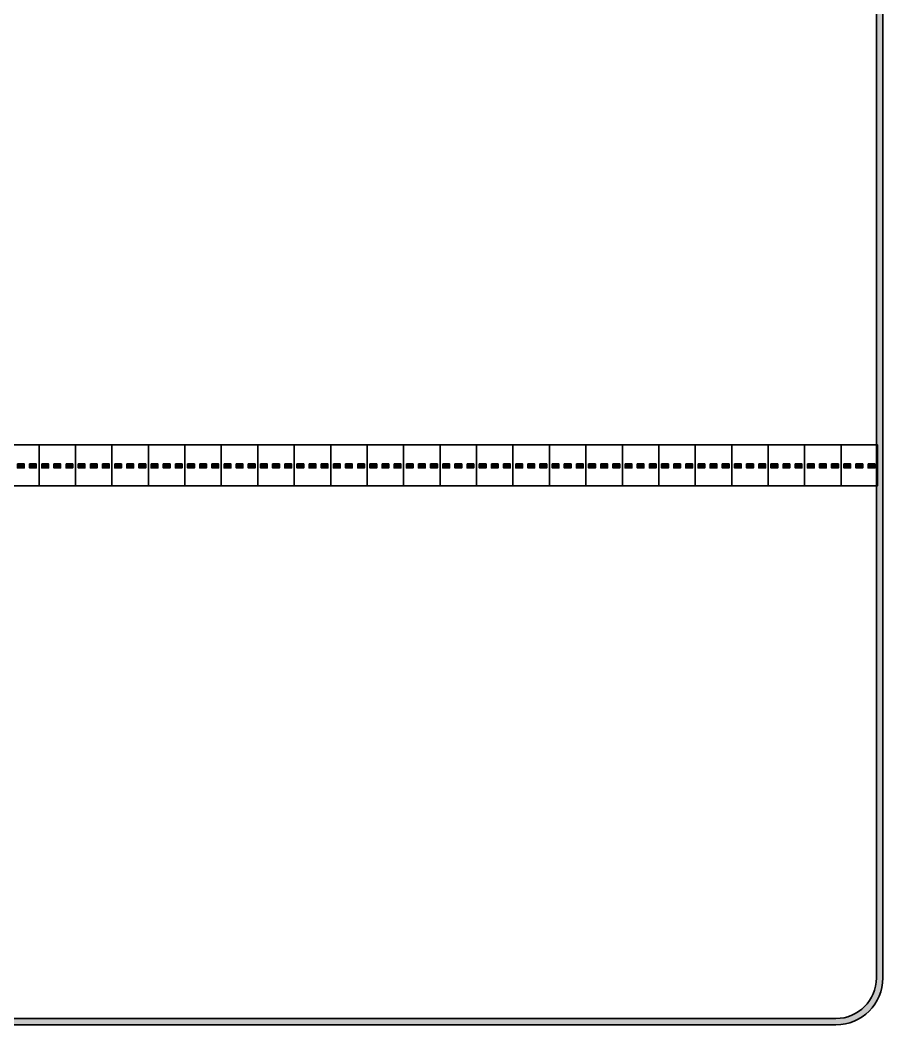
# Model space of a CAD drawing. Header units: millimetres. Extents: x 2 to 99, y 9 to 119.
# Drawn here: x 51.5 to 99, y 8.5 to 63.9 of the extents above; entities that cross this region are included whole.
import ezdxf

# ---------------------------------------------------------------- set-up
doc = ezdxf.new("R2010")
doc.units = ezdxf.units.MM
doc.header["$MEASUREMENT"] = 0
doc.layers.add('border outline stroke', color=7, linetype='Continuous', lineweight=0)

# ---------------------------------------------------------------- blocks, each defined once
blk = doc.blocks.new('Block_25')
at = {"layer": 'border outline stroke', "transparency": 33554687}
for points in [[(50.698, 39.413), (50.698, 39.301), (50.698, 39.188), (50.885, 39.188), (51.071, 39.188), (51.071, 39.301), (51.071, 39.413), (50.885, 39.413)], [(51.364, 39.413), (51.364, 39.301), (51.364, 39.188), (51.551, 39.188), (51.737, 39.188), (51.737, 39.301), (51.737, 39.413), (51.551, 39.413)], [(52.032, 39.413), (52.032, 39.301), (52.032, 39.188), (52.219, 39.188), (52.405, 39.188), (52.405, 39.301), (52.405, 39.413), (52.219, 39.413)]]:
    blk.add_hatch(color=7, dxfattribs=at).paths.add_polyline_path(points)
at = {"layer": 'border outline stroke', "color": 7, "lineweight": 35}
for points in [[(50.546, 38.209), (51.55, 38.209), (52.553, 38.209), (52.553, 39.333), (52.553, 40.458), (51.55, 40.458), (50.546, 40.458), (50.546, 39.333)], [(50.698, 39.413), (50.698, 39.301), (50.698, 39.188), (50.885, 39.188), (51.071, 39.188), (51.071, 39.301), (51.071, 39.413), (50.885, 39.413)], [(51.364, 39.413), (51.364, 39.301), (51.364, 39.188), (51.551, 39.188), (51.737, 39.188), (51.737, 39.301), (51.737, 39.413), (51.551, 39.413)], [(52.032, 39.413), (52.032, 39.301), (52.032, 39.188), (52.219, 39.188), (52.405, 39.188), (52.405, 39.301), (52.405, 39.413), (52.219, 39.413)]]:
    blk.add_lwpolyline(points, close=True, dxfattribs=at)
blk = doc.blocks.new('Block_26')
at = {"layer": 'border outline stroke', "transparency": 33554687}
for points in [[(52.705, 39.413), (52.705, 39.301), (52.705, 39.188), (52.891, 39.188), (53.078, 39.188), (53.078, 39.301), (53.078, 39.413), (52.891, 39.413)], [(53.371, 39.413), (53.371, 39.301), (53.371, 39.188), (53.557, 39.188), (53.743, 39.188), (53.743, 39.301), (53.743, 39.413), (53.557, 39.413)], [(54.039, 39.413), (54.039, 39.301), (54.039, 39.188), (54.225, 39.188), (54.411, 39.188), (54.411, 39.301), (54.411, 39.413), (54.225, 39.413)]]:
    blk.add_hatch(color=7, dxfattribs=at).paths.add_polyline_path(points)
at = {"layer": 'border outline stroke', "color": 7, "lineweight": 35}
for points in [[(52.553, 38.209), (53.556, 38.209), (54.56, 38.209), (54.56, 39.333), (54.56, 40.458), (53.556, 40.458), (52.553, 40.458), (52.553, 39.333)], [(52.705, 39.413), (52.705, 39.301), (52.705, 39.188), (52.891, 39.188), (53.078, 39.188), (53.078, 39.301), (53.078, 39.413), (52.891, 39.413)], [(53.371, 39.413), (53.371, 39.301), (53.371, 39.188), (53.557, 39.188), (53.743, 39.188), (53.743, 39.301), (53.743, 39.413), (53.557, 39.413)], [(54.039, 39.413), (54.039, 39.301), (54.039, 39.188), (54.225, 39.188), (54.411, 39.188), (54.411, 39.301), (54.411, 39.413), (54.225, 39.413)]]:
    blk.add_lwpolyline(points, close=True, dxfattribs=at)
blk = doc.blocks.new('Block_27')
at = {"layer": 'border outline stroke', "transparency": 33554687}
for points in [[(54.712, 39.413), (54.712, 39.301), (54.712, 39.188), (54.898, 39.188), (55.084, 39.188), (55.084, 39.301), (55.084, 39.413), (54.898, 39.413)], [(55.378, 39.413), (55.378, 39.301), (55.378, 39.188), (55.564, 39.188), (55.75, 39.188), (55.75, 39.301), (55.75, 39.413), (55.564, 39.413)], [(56.046, 39.413), (56.046, 39.301), (56.046, 39.188), (56.232, 39.188), (56.418, 39.188), (56.418, 39.301), (56.418, 39.413), (56.232, 39.413)]]:
    blk.add_hatch(color=7, dxfattribs=at).paths.add_polyline_path(points)
at = {"layer": 'border outline stroke', "color": 7, "lineweight": 35}
for points in [[(54.56, 38.209), (55.563, 38.209), (56.566, 38.209), (56.566, 39.333), (56.566, 40.458), (55.563, 40.458), (54.56, 40.458), (54.56, 39.333)], [(54.712, 39.413), (54.712, 39.301), (54.712, 39.188), (54.898, 39.188), (55.084, 39.188), (55.084, 39.301), (55.084, 39.413), (54.898, 39.413)], [(55.378, 39.413), (55.378, 39.301), (55.378, 39.188), (55.564, 39.188), (55.75, 39.188), (55.75, 39.301), (55.75, 39.413), (55.564, 39.413)], [(56.046, 39.413), (56.046, 39.301), (56.046, 39.188), (56.232, 39.188), (56.418, 39.188), (56.418, 39.301), (56.418, 39.413), (56.232, 39.413)]]:
    blk.add_lwpolyline(points, close=True, dxfattribs=at)
blk = doc.blocks.new('Block_28')
at = {"layer": 'border outline stroke', "transparency": 33554687}
for points in [[(56.718, 39.413), (56.718, 39.301), (56.718, 39.188), (56.905, 39.188), (57.091, 39.188), (57.091, 39.301), (57.091, 39.413), (56.905, 39.413)], [(57.384, 39.413), (57.384, 39.301), (57.384, 39.188), (57.57, 39.188), (57.757, 39.188), (57.757, 39.301), (57.757, 39.413), (57.57, 39.413)], [(58.052, 39.413), (58.052, 39.301), (58.052, 39.188), (58.238, 39.188), (58.425, 39.188), (58.425, 39.301), (58.425, 39.413), (58.238, 39.413)]]:
    blk.add_hatch(color=7, dxfattribs=at).paths.add_polyline_path(points)
at = {"layer": 'border outline stroke', "color": 7, "lineweight": 35}
for points in [[(56.566, 38.209), (57.57, 38.209), (58.573, 38.209), (58.573, 39.333), (58.573, 40.458), (57.57, 40.458), (56.566, 40.458), (56.566, 39.333)], [(56.718, 39.413), (56.718, 39.301), (56.718, 39.188), (56.905, 39.188), (57.091, 39.188), (57.091, 39.301), (57.091, 39.413), (56.905, 39.413)], [(57.384, 39.413), (57.384, 39.301), (57.384, 39.188), (57.57, 39.188), (57.757, 39.188), (57.757, 39.301), (57.757, 39.413), (57.57, 39.413)], [(58.052, 39.413), (58.052, 39.301), (58.052, 39.188), (58.238, 39.188), (58.425, 39.188), (58.425, 39.301), (58.425, 39.413), (58.238, 39.413)]]:
    blk.add_lwpolyline(points, close=True, dxfattribs=at)
blk = doc.blocks.new('Block_29')
at = {"layer": 'border outline stroke', "transparency": 33554687}
for points in [[(58.725, 39.413), (58.725, 39.301), (58.725, 39.188), (58.911, 39.188), (59.097, 39.188), (59.097, 39.301), (59.097, 39.413), (58.911, 39.413)], [(59.391, 39.413), (59.391, 39.301), (59.391, 39.188), (59.577, 39.188), (59.763, 39.188), (59.763, 39.301), (59.763, 39.413), (59.577, 39.413)], [(60.059, 39.413), (60.059, 39.301), (60.059, 39.188), (60.245, 39.188), (60.431, 39.188), (60.431, 39.301), (60.431, 39.413), (60.245, 39.413)]]:
    blk.add_hatch(color=7, dxfattribs=at).paths.add_polyline_path(points)
at = {"layer": 'border outline stroke', "color": 7, "lineweight": 35}
for points in [[(58.573, 38.209), (59.576, 38.209), (60.58, 38.209), (60.58, 39.333), (60.58, 40.458), (59.576, 40.458), (58.573, 40.458), (58.573, 39.333)], [(58.725, 39.413), (58.725, 39.301), (58.725, 39.188), (58.911, 39.188), (59.097, 39.188), (59.097, 39.301), (59.097, 39.413), (58.911, 39.413)], [(59.391, 39.413), (59.391, 39.301), (59.391, 39.188), (59.577, 39.188), (59.763, 39.188), (59.763, 39.301), (59.763, 39.413), (59.577, 39.413)], [(60.059, 39.413), (60.059, 39.301), (60.059, 39.188), (60.245, 39.188), (60.431, 39.188), (60.431, 39.301), (60.431, 39.413), (60.245, 39.413)]]:
    blk.add_lwpolyline(points, close=True, dxfattribs=at)
blk = doc.blocks.new('Block_30')
at = {"layer": 'border outline stroke', "transparency": 33554687}
for points in [[(60.732, 39.413), (60.732, 39.301), (60.732, 39.188), (60.918, 39.188), (61.104, 39.188), (61.104, 39.301), (61.104, 39.413), (60.918, 39.413)], [(61.397, 39.413), (61.397, 39.301), (61.397, 39.188), (61.584, 39.188), (61.77, 39.188), (61.77, 39.301), (61.77, 39.413), (61.584, 39.413)], [(62.065, 39.413), (62.065, 39.301), (62.065, 39.188), (62.252, 39.188), (62.438, 39.188), (62.438, 39.301), (62.438, 39.413), (62.252, 39.413)]]:
    blk.add_hatch(color=7, dxfattribs=at).paths.add_polyline_path(points)
at = {"layer": 'border outline stroke', "color": 7, "lineweight": 35}
for points in [[(60.58, 38.209), (61.583, 38.209), (62.586, 38.209), (62.586, 39.333), (62.586, 40.458), (61.583, 40.458), (60.58, 40.458), (60.58, 39.333)], [(60.732, 39.413), (60.732, 39.301), (60.732, 39.188), (60.918, 39.188), (61.104, 39.188), (61.104, 39.301), (61.104, 39.413), (60.918, 39.413)], [(61.397, 39.413), (61.397, 39.301), (61.397, 39.188), (61.584, 39.188), (61.77, 39.188), (61.77, 39.301), (61.77, 39.413), (61.584, 39.413)], [(62.065, 39.413), (62.065, 39.301), (62.065, 39.188), (62.252, 39.188), (62.438, 39.188), (62.438, 39.301), (62.438, 39.413), (62.252, 39.413)]]:
    blk.add_lwpolyline(points, close=True, dxfattribs=at)
blk = doc.blocks.new('Block_31')
at = {"layer": 'border outline stroke', "transparency": 33554687}
for points in [[(62.738, 39.413), (62.738, 39.301), (62.738, 39.188), (62.924, 39.188), (63.111, 39.188), (63.111, 39.301), (63.111, 39.413), (62.924, 39.413)], [(63.404, 39.413), (63.404, 39.301), (63.404, 39.188), (63.59, 39.188), (63.776, 39.188), (63.776, 39.301), (63.776, 39.413), (63.59, 39.413)], [(64.072, 39.413), (64.072, 39.301), (64.072, 39.188), (64.258, 39.188), (64.445, 39.188), (64.445, 39.301), (64.445, 39.413), (64.258, 39.413)]]:
    blk.add_hatch(color=7, dxfattribs=at).paths.add_polyline_path(points)
at = {"layer": 'border outline stroke', "color": 7, "lineweight": 35}
for points in [[(62.586, 38.209), (63.589, 38.209), (64.593, 38.209), (64.593, 39.333), (64.593, 40.458), (63.589, 40.458), (62.586, 40.458), (62.586, 39.333)], [(62.738, 39.413), (62.738, 39.301), (62.738, 39.188), (62.924, 39.188), (63.111, 39.188), (63.111, 39.301), (63.111, 39.413), (62.924, 39.413)], [(63.404, 39.413), (63.404, 39.301), (63.404, 39.188), (63.59, 39.188), (63.776, 39.188), (63.776, 39.301), (63.776, 39.413), (63.59, 39.413)], [(64.072, 39.413), (64.072, 39.301), (64.072, 39.188), (64.258, 39.188), (64.445, 39.188), (64.445, 39.301), (64.445, 39.413), (64.258, 39.413)]]:
    blk.add_lwpolyline(points, close=True, dxfattribs=at)
blk = doc.blocks.new('Block_32')
at = {"layer": 'border outline stroke', "transparency": 33554687}
for points in [[(64.745, 39.413), (64.745, 39.301), (64.745, 39.188), (64.931, 39.188), (65.117, 39.188), (65.117, 39.301), (65.117, 39.413), (64.931, 39.413)], [(65.411, 39.413), (65.411, 39.301), (65.411, 39.188), (65.597, 39.188), (65.783, 39.188), (65.783, 39.301), (65.783, 39.413), (65.597, 39.413)], [(66.079, 39.413), (66.079, 39.301), (66.079, 39.188), (66.265, 39.188), (66.451, 39.188), (66.451, 39.301), (66.451, 39.413), (66.265, 39.413)]]:
    blk.add_hatch(color=7, dxfattribs=at).paths.add_polyline_path(points)
at = {"layer": 'border outline stroke', "color": 7, "lineweight": 35}
for points in [[(64.593, 38.209), (65.596, 38.209), (66.599, 38.209), (66.599, 39.333), (66.599, 40.458), (65.596, 40.458), (64.593, 40.458), (64.593, 39.333)], [(64.745, 39.413), (64.745, 39.301), (64.745, 39.188), (64.931, 39.188), (65.117, 39.188), (65.117, 39.301), (65.117, 39.413), (64.931, 39.413)], [(65.411, 39.413), (65.411, 39.301), (65.411, 39.188), (65.597, 39.188), (65.783, 39.188), (65.783, 39.301), (65.783, 39.413), (65.597, 39.413)], [(66.079, 39.413), (66.079, 39.301), (66.079, 39.188), (66.265, 39.188), (66.451, 39.188), (66.451, 39.301), (66.451, 39.413), (66.265, 39.413)]]:
    blk.add_lwpolyline(points, close=True, dxfattribs=at)
blk = doc.blocks.new('Block_33')
at = {"layer": 'border outline stroke', "transparency": 33554687}
for points in [[(66.751, 39.413), (66.751, 39.301), (66.751, 39.188), (66.938, 39.188), (67.124, 39.188), (67.124, 39.301), (67.124, 39.413), (66.938, 39.413)], [(67.417, 39.413), (67.417, 39.301), (67.417, 39.188), (67.604, 39.188), (67.79, 39.188), (67.79, 39.301), (67.79, 39.413), (67.604, 39.413)], [(68.085, 39.413), (68.085, 39.301), (68.085, 39.188), (68.272, 39.188), (68.458, 39.188), (68.458, 39.301), (68.458, 39.413), (68.272, 39.413)]]:
    blk.add_hatch(color=7, dxfattribs=at).paths.add_polyline_path(points)
at = {"layer": 'border outline stroke', "color": 7, "lineweight": 35}
for points in [[(66.599, 38.209), (67.603, 38.209), (68.606, 38.209), (68.606, 39.333), (68.606, 40.458), (67.603, 40.458), (66.599, 40.458), (66.599, 39.333)], [(66.751, 39.413), (66.751, 39.301), (66.751, 39.188), (66.938, 39.188), (67.124, 39.188), (67.124, 39.301), (67.124, 39.413), (66.938, 39.413)], [(67.417, 39.413), (67.417, 39.301), (67.417, 39.188), (67.604, 39.188), (67.79, 39.188), (67.79, 39.301), (67.79, 39.413), (67.604, 39.413)], [(68.085, 39.413), (68.085, 39.301), (68.085, 39.188), (68.272, 39.188), (68.458, 39.188), (68.458, 39.301), (68.458, 39.413), (68.272, 39.413)]]:
    blk.add_lwpolyline(points, close=True, dxfattribs=at)
blk = doc.blocks.new('Block_34')
at = {"layer": 'border outline stroke', "transparency": 33554687}
for points in [[(68.758, 39.413), (68.758, 39.301), (68.758, 39.188), (68.944, 39.188), (69.131, 39.188), (69.131, 39.301), (69.131, 39.413), (68.944, 39.413)], [(69.424, 39.413), (69.424, 39.301), (69.424, 39.188), (69.61, 39.188), (69.796, 39.188), (69.796, 39.301), (69.796, 39.413), (69.61, 39.413)], [(70.092, 39.413), (70.092, 39.301), (70.092, 39.188), (70.278, 39.188), (70.464, 39.188), (70.464, 39.301), (70.464, 39.413), (70.278, 39.413)]]:
    blk.add_hatch(color=7, dxfattribs=at).paths.add_polyline_path(points)
at = {"layer": 'border outline stroke', "color": 7, "lineweight": 35}
for points in [[(68.606, 38.209), (69.609, 38.209), (70.613, 38.209), (70.613, 39.333), (70.613, 40.458), (69.609, 40.458), (68.606, 40.458), (68.606, 39.333)], [(68.758, 39.413), (68.758, 39.301), (68.758, 39.188), (68.944, 39.188), (69.131, 39.188), (69.131, 39.301), (69.131, 39.413), (68.944, 39.413)], [(69.424, 39.413), (69.424, 39.301), (69.424, 39.188), (69.61, 39.188), (69.796, 39.188), (69.796, 39.301), (69.796, 39.413), (69.61, 39.413)], [(70.092, 39.413), (70.092, 39.301), (70.092, 39.188), (70.278, 39.188), (70.464, 39.188), (70.464, 39.301), (70.464, 39.413), (70.278, 39.413)]]:
    blk.add_lwpolyline(points, close=True, dxfattribs=at)
blk = doc.blocks.new('Block_35')
at = {"layer": 'border outline stroke', "transparency": 33554687}
for points in [[(70.765, 39.413), (70.765, 39.301), (70.765, 39.188), (70.951, 39.188), (71.137, 39.188), (71.137, 39.301), (71.137, 39.413), (70.951, 39.413)], [(71.431, 39.413), (71.431, 39.301), (71.431, 39.188), (71.617, 39.188), (71.803, 39.188), (71.803, 39.301), (71.803, 39.413), (71.617, 39.413)], [(72.099, 39.413), (72.099, 39.301), (72.099, 39.188), (72.285, 39.188), (72.471, 39.188), (72.471, 39.301), (72.471, 39.413), (72.285, 39.413)]]:
    blk.add_hatch(color=7, dxfattribs=at).paths.add_polyline_path(points)
at = {"layer": 'border outline stroke', "color": 7, "lineweight": 35}
for points in [[(70.613, 38.209), (71.616, 38.209), (72.619, 38.209), (72.619, 39.333), (72.619, 40.458), (71.616, 40.458), (70.613, 40.458), (70.613, 39.333)], [(70.765, 39.413), (70.765, 39.301), (70.765, 39.188), (70.951, 39.188), (71.137, 39.188), (71.137, 39.301), (71.137, 39.413), (70.951, 39.413)], [(71.431, 39.413), (71.431, 39.301), (71.431, 39.188), (71.617, 39.188), (71.803, 39.188), (71.803, 39.301), (71.803, 39.413), (71.617, 39.413)], [(72.099, 39.413), (72.099, 39.301), (72.099, 39.188), (72.285, 39.188), (72.471, 39.188), (72.471, 39.301), (72.471, 39.413), (72.285, 39.413)]]:
    blk.add_lwpolyline(points, close=True, dxfattribs=at)
blk = doc.blocks.new('Block_36')
at = {"layer": 'border outline stroke', "transparency": 33554687}
for points in [[(72.771, 39.413), (72.771, 39.301), (72.771, 39.188), (72.958, 39.188), (73.144, 39.188), (73.144, 39.301), (73.144, 39.413), (72.958, 39.413)], [(73.437, 39.413), (73.437, 39.301), (73.437, 39.188), (73.623, 39.188), (73.81, 39.188), (73.81, 39.301), (73.81, 39.413), (73.623, 39.413)], [(74.105, 39.413), (74.105, 39.301), (74.105, 39.188), (74.291, 39.188), (74.478, 39.188), (74.478, 39.301), (74.478, 39.413), (74.291, 39.413)]]:
    blk.add_hatch(color=7, dxfattribs=at).paths.add_polyline_path(points)
at = {"layer": 'border outline stroke', "color": 7, "lineweight": 35}
for points in [[(72.619, 38.209), (73.623, 38.209), (74.626, 38.209), (74.626, 39.333), (74.626, 40.458), (73.623, 40.458), (72.619, 40.458), (72.619, 39.333)], [(72.771, 39.413), (72.771, 39.301), (72.771, 39.188), (72.958, 39.188), (73.144, 39.188), (73.144, 39.301), (73.144, 39.413), (72.958, 39.413)], [(73.437, 39.413), (73.437, 39.301), (73.437, 39.188), (73.623, 39.188), (73.81, 39.188), (73.81, 39.301), (73.81, 39.413), (73.623, 39.413)], [(74.105, 39.413), (74.105, 39.301), (74.105, 39.188), (74.291, 39.188), (74.478, 39.188), (74.478, 39.301), (74.478, 39.413), (74.291, 39.413)]]:
    blk.add_lwpolyline(points, close=True, dxfattribs=at)
blk = doc.blocks.new('Block_37')
at = {"layer": 'border outline stroke', "transparency": 33554687}
for points in [[(74.778, 39.413), (74.778, 39.301), (74.778, 39.188), (74.964, 39.188), (75.15, 39.188), (75.15, 39.301), (75.15, 39.413), (74.964, 39.413)], [(75.444, 39.413), (75.444, 39.301), (75.444, 39.188), (75.63, 39.188), (75.816, 39.188), (75.816, 39.301), (75.816, 39.413), (75.63, 39.413)], [(76.112, 39.413), (76.112, 39.301), (76.112, 39.188), (76.298, 39.188), (76.484, 39.188), (76.484, 39.301), (76.484, 39.413), (76.298, 39.413)]]:
    blk.add_hatch(color=7, dxfattribs=at).paths.add_polyline_path(points)
at = {"layer": 'border outline stroke', "color": 7, "lineweight": 35}
for points in [[(74.626, 38.209), (75.629, 38.209), (76.633, 38.209), (76.633, 39.333), (76.633, 40.458), (75.629, 40.458), (74.626, 40.458), (74.626, 39.333)], [(74.778, 39.413), (74.778, 39.301), (74.778, 39.188), (74.964, 39.188), (75.15, 39.188), (75.15, 39.301), (75.15, 39.413), (74.964, 39.413)], [(75.444, 39.413), (75.444, 39.301), (75.444, 39.188), (75.63, 39.188), (75.816, 39.188), (75.816, 39.301), (75.816, 39.413), (75.63, 39.413)], [(76.112, 39.413), (76.112, 39.301), (76.112, 39.188), (76.298, 39.188), (76.484, 39.188), (76.484, 39.301), (76.484, 39.413), (76.298, 39.413)]]:
    blk.add_lwpolyline(points, close=True, dxfattribs=at)
blk = doc.blocks.new('Block_38')
at = {"layer": 'border outline stroke', "transparency": 33554687}
for points in [[(76.785, 39.413), (76.785, 39.301), (76.785, 39.188), (76.971, 39.188), (77.157, 39.188), (77.157, 39.301), (77.157, 39.413), (76.971, 39.413)], [(77.45, 39.413), (77.45, 39.301), (77.45, 39.188), (77.637, 39.188), (77.823, 39.188), (77.823, 39.301), (77.823, 39.413), (77.637, 39.413)], [(78.118, 39.413), (78.118, 39.301), (78.118, 39.188), (78.305, 39.188), (78.491, 39.188), (78.491, 39.301), (78.491, 39.413), (78.305, 39.413)]]:
    blk.add_hatch(color=7, dxfattribs=at).paths.add_polyline_path(points)
at = {"layer": 'border outline stroke', "color": 7, "lineweight": 35}
for points in [[(76.633, 38.209), (77.636, 38.209), (78.639, 38.209), (78.639, 39.333), (78.639, 40.458), (77.636, 40.458), (76.633, 40.458), (76.633, 39.333)], [(76.785, 39.413), (76.785, 39.301), (76.785, 39.188), (76.971, 39.188), (77.157, 39.188), (77.157, 39.301), (77.157, 39.413), (76.971, 39.413)], [(77.45, 39.413), (77.45, 39.301), (77.45, 39.188), (77.637, 39.188), (77.823, 39.188), (77.823, 39.301), (77.823, 39.413), (77.637, 39.413)], [(78.118, 39.413), (78.118, 39.301), (78.118, 39.188), (78.305, 39.188), (78.491, 39.188), (78.491, 39.301), (78.491, 39.413), (78.305, 39.413)]]:
    blk.add_lwpolyline(points, close=True, dxfattribs=at)
blk = doc.blocks.new('Block_39')
at = {"layer": 'border outline stroke', "transparency": 33554687}
for points in [[(78.791, 39.413), (78.791, 39.301), (78.791, 39.188), (78.977, 39.188), (79.164, 39.188), (79.164, 39.301), (79.164, 39.413), (78.977, 39.413)], [(79.457, 39.413), (79.457, 39.301), (79.457, 39.188), (79.643, 39.188), (79.83, 39.188), (79.83, 39.301), (79.83, 39.413), (79.643, 39.413)], [(80.125, 39.413), (80.125, 39.301), (80.125, 39.188), (80.311, 39.188), (80.498, 39.188), (80.498, 39.301), (80.498, 39.413), (80.311, 39.413)]]:
    blk.add_hatch(color=7, dxfattribs=at).paths.add_polyline_path(points)
at = {"layer": 'border outline stroke', "color": 7, "lineweight": 35}
for points in [[(78.639, 38.209), (79.642, 38.209), (80.646, 38.209), (80.646, 39.333), (80.646, 40.458), (79.642, 40.458), (78.639, 40.458), (78.639, 39.333)], [(78.791, 39.413), (78.791, 39.301), (78.791, 39.188), (78.977, 39.188), (79.164, 39.188), (79.164, 39.301), (79.164, 39.413), (78.977, 39.413)], [(79.457, 39.413), (79.457, 39.301), (79.457, 39.188), (79.643, 39.188), (79.83, 39.188), (79.83, 39.301), (79.83, 39.413), (79.643, 39.413)], [(80.125, 39.413), (80.125, 39.301), (80.125, 39.188), (80.311, 39.188), (80.498, 39.188), (80.498, 39.301), (80.498, 39.413), (80.311, 39.413)]]:
    blk.add_lwpolyline(points, close=True, dxfattribs=at)
blk = doc.blocks.new('Block_40')
at = {"layer": 'border outline stroke', "transparency": 33554687}
for points in [[(80.798, 39.413), (80.798, 39.301), (80.798, 39.188), (80.984, 39.188), (81.17, 39.188), (81.17, 39.301), (81.17, 39.413), (80.984, 39.413)], [(81.464, 39.413), (81.464, 39.301), (81.464, 39.188), (81.65, 39.188), (81.836, 39.188), (81.836, 39.301), (81.836, 39.413), (81.65, 39.413)], [(82.132, 39.413), (82.132, 39.301), (82.132, 39.188), (82.318, 39.188), (82.504, 39.188), (82.504, 39.301), (82.504, 39.413), (82.318, 39.413)]]:
    blk.add_hatch(color=7, dxfattribs=at).paths.add_polyline_path(points)
at = {"layer": 'border outline stroke', "color": 7, "lineweight": 35}
for points in [[(80.646, 38.209), (81.649, 38.209), (82.652, 38.209), (82.652, 39.333), (82.652, 40.458), (81.649, 40.458), (80.646, 40.458), (80.646, 39.333)], [(80.798, 39.413), (80.798, 39.301), (80.798, 39.188), (80.984, 39.188), (81.17, 39.188), (81.17, 39.301), (81.17, 39.413), (80.984, 39.413)], [(81.464, 39.413), (81.464, 39.301), (81.464, 39.188), (81.65, 39.188), (81.836, 39.188), (81.836, 39.301), (81.836, 39.413), (81.65, 39.413)], [(82.132, 39.413), (82.132, 39.301), (82.132, 39.188), (82.318, 39.188), (82.504, 39.188), (82.504, 39.301), (82.504, 39.413), (82.318, 39.413)]]:
    blk.add_lwpolyline(points, close=True, dxfattribs=at)
blk = doc.blocks.new('Block_41')
at = {"layer": 'border outline stroke', "transparency": 33554687}
for points in [[(82.804, 39.413), (82.804, 39.301), (82.804, 39.188), (82.991, 39.188), (83.177, 39.188), (83.177, 39.301), (83.177, 39.413), (82.991, 39.413)], [(83.47, 39.413), (83.47, 39.301), (83.47, 39.188), (83.657, 39.188), (83.843, 39.188), (83.843, 39.301), (83.843, 39.413), (83.657, 39.413)], [(84.138, 39.413), (84.138, 39.301), (84.138, 39.188), (84.325, 39.188), (84.511, 39.188), (84.511, 39.301), (84.511, 39.413), (84.325, 39.413)]]:
    blk.add_hatch(color=7, dxfattribs=at).paths.add_polyline_path(points)
at = {"layer": 'border outline stroke', "color": 7, "lineweight": 35}
for points in [[(82.652, 38.209), (83.656, 38.209), (84.659, 38.209), (84.659, 39.333), (84.659, 40.458), (83.656, 40.458), (82.652, 40.458), (82.652, 39.333)], [(82.804, 39.413), (82.804, 39.301), (82.804, 39.188), (82.991, 39.188), (83.177, 39.188), (83.177, 39.301), (83.177, 39.413), (82.991, 39.413)], [(83.47, 39.413), (83.47, 39.301), (83.47, 39.188), (83.657, 39.188), (83.843, 39.188), (83.843, 39.301), (83.843, 39.413), (83.657, 39.413)], [(84.138, 39.413), (84.138, 39.301), (84.138, 39.188), (84.325, 39.188), (84.511, 39.188), (84.511, 39.301), (84.511, 39.413), (84.325, 39.413)]]:
    blk.add_lwpolyline(points, close=True, dxfattribs=at)
blk = doc.blocks.new('Block_42')
at = {"layer": 'border outline stroke', "transparency": 33554687}
for points in [[(84.811, 39.413), (84.811, 39.301), (84.811, 39.188), (84.997, 39.188), (85.184, 39.188), (85.184, 39.301), (85.184, 39.413), (84.997, 39.413)], [(85.477, 39.413), (85.477, 39.301), (85.477, 39.188), (85.663, 39.188), (85.849, 39.188), (85.849, 39.301), (85.849, 39.413), (85.663, 39.413)], [(86.145, 39.413), (86.145, 39.301), (86.145, 39.188), (86.331, 39.188), (86.517, 39.188), (86.517, 39.301), (86.517, 39.413), (86.331, 39.413)]]:
    blk.add_hatch(color=7, dxfattribs=at).paths.add_polyline_path(points)
at = {"layer": 'border outline stroke', "color": 7, "lineweight": 35}
for points in [[(84.659, 38.209), (85.662, 38.209), (86.666, 38.209), (86.666, 39.333), (86.666, 40.458), (85.662, 40.458), (84.659, 40.458), (84.659, 39.333)], [(84.811, 39.413), (84.811, 39.301), (84.811, 39.188), (84.997, 39.188), (85.184, 39.188), (85.184, 39.301), (85.184, 39.413), (84.997, 39.413)], [(85.477, 39.413), (85.477, 39.301), (85.477, 39.188), (85.663, 39.188), (85.849, 39.188), (85.849, 39.301), (85.849, 39.413), (85.663, 39.413)], [(86.145, 39.413), (86.145, 39.301), (86.145, 39.188), (86.331, 39.188), (86.517, 39.188), (86.517, 39.301), (86.517, 39.413), (86.331, 39.413)]]:
    blk.add_lwpolyline(points, close=True, dxfattribs=at)
blk = doc.blocks.new('Block_43')
at = {"layer": 'border outline stroke', "transparency": 33554687}
for points in [[(86.818, 39.413), (86.818, 39.301), (86.818, 39.188), (87.004, 39.188), (87.19, 39.188), (87.19, 39.301), (87.19, 39.413), (87.004, 39.413)], [(87.484, 39.413), (87.484, 39.301), (87.484, 39.188), (87.67, 39.188), (87.856, 39.188), (87.856, 39.301), (87.856, 39.413), (87.67, 39.413)], [(88.152, 39.413), (88.152, 39.301), (88.152, 39.188), (88.338, 39.188), (88.524, 39.188), (88.524, 39.301), (88.524, 39.413), (88.338, 39.413)]]:
    blk.add_hatch(color=7, dxfattribs=at).paths.add_polyline_path(points)
at = {"layer": 'border outline stroke', "color": 7, "lineweight": 35}
for points in [[(86.666, 38.209), (87.669, 38.209), (88.672, 38.209), (88.672, 39.333), (88.672, 40.458), (87.669, 40.458), (86.666, 40.458), (86.666, 39.333)], [(86.818, 39.413), (86.818, 39.301), (86.818, 39.188), (87.004, 39.188), (87.19, 39.188), (87.19, 39.301), (87.19, 39.413), (87.004, 39.413)], [(87.484, 39.413), (87.484, 39.301), (87.484, 39.188), (87.67, 39.188), (87.856, 39.188), (87.856, 39.301), (87.856, 39.413), (87.67, 39.413)], [(88.152, 39.413), (88.152, 39.301), (88.152, 39.188), (88.338, 39.188), (88.524, 39.188), (88.524, 39.301), (88.524, 39.413), (88.338, 39.413)]]:
    blk.add_lwpolyline(points, close=True, dxfattribs=at)
blk = doc.blocks.new('Block_44')
at = {"layer": 'border outline stroke', "transparency": 33554687}
for points in [[(88.824, 39.413), (88.824, 39.301), (88.824, 39.188), (89.011, 39.188), (89.197, 39.188), (89.197, 39.301), (89.197, 39.413), (89.011, 39.413)], [(89.49, 39.413), (89.49, 39.301), (89.49, 39.188), (89.676, 39.188), (89.863, 39.188), (89.863, 39.301), (89.863, 39.413), (89.676, 39.413)], [(90.158, 39.413), (90.158, 39.301), (90.158, 39.188), (90.344, 39.188), (90.531, 39.188), (90.531, 39.301), (90.531, 39.413), (90.344, 39.413)]]:
    blk.add_hatch(color=7, dxfattribs=at).paths.add_polyline_path(points)
at = {"layer": 'border outline stroke', "color": 7, "lineweight": 35}
for points in [[(88.672, 38.209), (89.676, 38.209), (90.679, 38.209), (90.679, 39.333), (90.679, 40.458), (89.676, 40.458), (88.672, 40.458), (88.672, 39.333)], [(88.824, 39.413), (88.824, 39.301), (88.824, 39.188), (89.011, 39.188), (89.197, 39.188), (89.197, 39.301), (89.197, 39.413), (89.011, 39.413)], [(89.49, 39.413), (89.49, 39.301), (89.49, 39.188), (89.676, 39.188), (89.863, 39.188), (89.863, 39.301), (89.863, 39.413), (89.676, 39.413)], [(90.158, 39.413), (90.158, 39.301), (90.158, 39.188), (90.344, 39.188), (90.531, 39.188), (90.531, 39.301), (90.531, 39.413), (90.344, 39.413)]]:
    blk.add_lwpolyline(points, close=True, dxfattribs=at)
blk = doc.blocks.new('Block_45')
at = {"layer": 'border outline stroke', "transparency": 33554687}
for points in [[(90.831, 39.413), (90.831, 39.301), (90.831, 39.188), (91.017, 39.188), (91.203, 39.188), (91.203, 39.301), (91.203, 39.413), (91.017, 39.413)], [(91.497, 39.413), (91.497, 39.301), (91.497, 39.188), (91.683, 39.188), (91.869, 39.188), (91.869, 39.301), (91.869, 39.413), (91.683, 39.413)], [(92.165, 39.413), (92.165, 39.301), (92.165, 39.188), (92.351, 39.188), (92.537, 39.188), (92.537, 39.301), (92.537, 39.413), (92.351, 39.413)]]:
    blk.add_hatch(color=7, dxfattribs=at).paths.add_polyline_path(points)
at = {"layer": 'border outline stroke', "color": 7, "lineweight": 35}
for points in [[(90.679, 38.209), (91.682, 38.209), (92.686, 38.209), (92.686, 39.333), (92.686, 40.458), (91.682, 40.458), (90.679, 40.458), (90.679, 39.333)], [(90.831, 39.413), (90.831, 39.301), (90.831, 39.188), (91.017, 39.188), (91.203, 39.188), (91.203, 39.301), (91.203, 39.413), (91.017, 39.413)], [(91.497, 39.413), (91.497, 39.301), (91.497, 39.188), (91.683, 39.188), (91.869, 39.188), (91.869, 39.301), (91.869, 39.413), (91.683, 39.413)], [(92.165, 39.413), (92.165, 39.301), (92.165, 39.188), (92.351, 39.188), (92.537, 39.188), (92.537, 39.301), (92.537, 39.413), (92.351, 39.413)]]:
    blk.add_lwpolyline(points, close=True, dxfattribs=at)
blk = doc.blocks.new('Block_46')
at = {"layer": 'border outline stroke', "transparency": 33554687}
for points in [[(92.838, 39.413), (92.838, 39.301), (92.838, 39.188), (93.024, 39.188), (93.21, 39.188), (93.21, 39.301), (93.21, 39.413), (93.024, 39.413)], [(93.503, 39.413), (93.503, 39.301), (93.503, 39.188), (93.69, 39.188), (93.876, 39.188), (93.876, 39.301), (93.876, 39.413), (93.69, 39.413)], [(94.171, 39.413), (94.171, 39.301), (94.171, 39.188), (94.358, 39.188), (94.544, 39.188), (94.544, 39.301), (94.544, 39.413), (94.358, 39.413)]]:
    blk.add_hatch(color=7, dxfattribs=at).paths.add_polyline_path(points)
at = {"layer": 'border outline stroke', "color": 7, "lineweight": 35}
for points in [[(92.686, 38.209), (93.689, 38.209), (94.692, 38.209), (94.692, 39.333), (94.692, 40.458), (93.689, 40.458), (92.686, 40.458), (92.686, 39.333)], [(92.838, 39.413), (92.838, 39.301), (92.838, 39.188), (93.024, 39.188), (93.21, 39.188), (93.21, 39.301), (93.21, 39.413), (93.024, 39.413)], [(93.503, 39.413), (93.503, 39.301), (93.503, 39.188), (93.69, 39.188), (93.876, 39.188), (93.876, 39.301), (93.876, 39.413), (93.69, 39.413)], [(94.171, 39.413), (94.171, 39.301), (94.171, 39.188), (94.358, 39.188), (94.544, 39.188), (94.544, 39.301), (94.544, 39.413), (94.358, 39.413)]]:
    blk.add_lwpolyline(points, close=True, dxfattribs=at)
blk = doc.blocks.new('Block_47')
at = {"layer": 'border outline stroke', "transparency": 33554687}
for points in [[(94.844, 39.413), (94.844, 39.301), (94.844, 39.188), (95.03, 39.188), (95.217, 39.188), (95.217, 39.301), (95.217, 39.413), (95.03, 39.413)], [(95.51, 39.413), (95.51, 39.301), (95.51, 39.188), (95.696, 39.188), (95.882, 39.188), (95.882, 39.301), (95.882, 39.413), (95.696, 39.413)], [(96.178, 39.413), (96.178, 39.301), (96.178, 39.188), (96.364, 39.188), (96.551, 39.188), (96.551, 39.301), (96.551, 39.413), (96.364, 39.413)]]:
    blk.add_hatch(color=7, dxfattribs=at).paths.add_polyline_path(points)
at = {"layer": 'border outline stroke', "color": 7, "lineweight": 35}
for points in [[(94.692, 38.209), (95.695, 38.209), (96.699, 38.209), (96.699, 39.333), (96.699, 40.458), (95.695, 40.458), (94.692, 40.458), (94.692, 39.333)], [(94.844, 39.413), (94.844, 39.301), (94.844, 39.188), (95.03, 39.188), (95.217, 39.188), (95.217, 39.301), (95.217, 39.413), (95.03, 39.413)], [(95.51, 39.413), (95.51, 39.301), (95.51, 39.188), (95.696, 39.188), (95.882, 39.188), (95.882, 39.301), (95.882, 39.413), (95.696, 39.413)], [(96.178, 39.413), (96.178, 39.301), (96.178, 39.188), (96.364, 39.188), (96.551, 39.188), (96.551, 39.301), (96.551, 39.413), (96.364, 39.413)]]:
    blk.add_lwpolyline(points, close=True, dxfattribs=at)
blk = doc.blocks.new('Block_48')
at = {"layer": 'border outline stroke', "transparency": 33554687}
for points in [[(96.851, 39.413), (96.851, 39.301), (96.851, 39.188), (97.037, 39.188), (97.223, 39.188), (97.223, 39.301), (97.223, 39.413), (97.037, 39.413)], [(97.517, 39.413), (97.517, 39.301), (97.517, 39.188), (97.703, 39.188), (97.889, 39.188), (97.889, 39.301), (97.889, 39.413), (97.703, 39.413)], [(98.185, 39.413), (98.185, 39.301), (98.185, 39.188), (98.371, 39.188), (98.557, 39.188), (98.557, 39.301), (98.557, 39.413), (98.371, 39.413)]]:
    blk.add_hatch(color=7, dxfattribs=at).paths.add_polyline_path(points)
at = {"layer": 'border outline stroke', "color": 7, "lineweight": 35}
for points in [[(96.699, 38.209), (97.702, 38.209), (98.705, 38.209), (98.705, 39.333), (98.705, 40.458), (97.702, 40.458), (96.699, 40.458), (96.699, 39.333)], [(96.851, 39.413), (96.851, 39.301), (96.851, 39.188), (97.037, 39.188), (97.223, 39.188), (97.223, 39.301), (97.223, 39.413), (97.037, 39.413)], [(97.517, 39.413), (97.517, 39.301), (97.517, 39.188), (97.703, 39.188), (97.889, 39.188), (97.889, 39.301), (97.889, 39.413), (97.703, 39.413)], [(98.185, 39.413), (98.185, 39.301), (98.185, 39.188), (98.371, 39.188), (98.557, 39.188), (98.557, 39.301), (98.557, 39.413), (98.371, 39.413)]]:
    blk.add_lwpolyline(points, close=True, dxfattribs=at)
blk = doc.blocks.new('Block_0')
at = {"layer": 'border outline stroke'}
for name in ['Block_25', 'Block_26', 'Block_27', 'Block_28', 'Block_29', 'Block_30', 'Block_31', 'Block_32', 'Block_33', 'Block_34', 'Block_35', 'Block_36', 'Block_37', 'Block_38', 'Block_39', 'Block_40', 'Block_41', 'Block_42', 'Block_43', 'Block_44', 'Block_45', 'Block_46', 'Block_47', 'Block_48']:
    blk.add_blockref(name, (0, 0), dxfattribs=at)

msp = doc.modelspace()

# ---------------------------------------------------------------- hatches: boundary and pattern name
at = {"layer": 'border outline stroke', "transparency": 33554687}
h = msp.add_hatch(color=7, dxfattribs=at)
h.dxf.hatch_style = 2
edge = h.paths.add_edge_path()
edge.add_spline(control_points=[(4.99, 118.823), (4.375, 118.823), (3.817, 118.573), (3.413, 118.169), (3.009, 117.765), (2.758, 117.207), (2.758, 116.592), (2.758, 116.592), (2.758, 63.85), (2.758, 63.85), (2.758, 63.85), (2.758, 11.108), (2.758, 11.108), (2.758, 10.493), (3.009, 9.935), (3.413, 9.531), (3.817, 9.127), (4.375, 8.877), (4.99, 8.877), (4.99, 8.877), (50.702, 8.877), (50.702, 8.877), (50.702, 8.877), (96.414, 8.877), (96.414, 8.877), (97.029, 8.877), (97.587, 9.127), (97.991, 9.531), (98.395, 9.935), (98.645, 10.493), (98.645, 11.108), (98.645, 11.108), (98.645, 63.85), (98.645, 63.85), (98.645, 63.85), (98.645, 116.592), (98.645, 116.592), (98.645, 117.207), (98.395, 117.765), (97.991, 118.169), (97.587, 118.573), (97.029, 118.823), (96.414, 118.823), (96.414, 118.823), (50.702, 118.823), (50.702, 118.823), (50.702, 118.823), (4.99, 118.823), (4.99, 118.823)], knot_values=[0, 0, 0, 0, 1, 1, 1, 2, 2, 2, 3, 3, 3, 4, 4, 4, 5, 5, 5, 6, 6, 6, 7, 7, 7, 8, 8, 8, 9, 9, 9, 10, 10, 10, 11, 11, 11, 12, 12, 12, 13, 13, 13, 14, 14, 14, 15, 15, 15, 16, 16, 16, 16], degree=3, periodic=0)
edge = h.paths.add_edge_path()
edge.add_spline(control_points=[(96.414, 8.524), (96.414, 8.524), (50.702, 8.524), (50.702, 8.524), (50.702, 8.524), (4.99, 8.524), (4.99, 8.524), (4.277, 8.524), (3.631, 8.814), (3.163, 9.282), (2.695, 9.75), (2.405, 10.396), (2.405, 11.108), (2.405, 11.108), (2.405, 63.85), (2.405, 63.85), (2.405, 63.85), (2.405, 116.592), (2.405, 116.592), (2.405, 117.305), (2.695, 117.951), (3.163, 118.419), (3.631, 118.887), (4.277, 119.177), (4.99, 119.177), (4.99, 119.177), (50.702, 119.177), (50.702, 119.177), (50.702, 119.177), (96.414, 119.177), (96.414, 119.177), (97.126, 119.177), (97.772, 118.887), (98.24, 118.419), (98.708, 117.951), (98.998, 117.305), (98.998, 116.592), (98.998, 116.592), (98.998, 63.85), (98.998, 63.85), (98.998, 63.85), (98.998, 11.108), (98.998, 11.108), (98.998, 10.396), (98.708, 9.75), (98.24, 9.282), (97.772, 8.814), (97.126, 8.524), (96.414, 8.524)], knot_values=[0, 0, 0, 0, 1, 1, 1, 2, 2, 2, 3, 3, 3, 4, 4, 4, 5, 5, 5, 6, 6, 6, 7, 7, 7, 8, 8, 8, 9, 9, 9, 10, 10, 10, 11, 11, 11, 12, 12, 12, 13, 13, 13, 14, 14, 14, 15, 15, 15, 16, 16, 16, 16], degree=3, periodic=0)

# ---------------------------------------------------------------- linework, layer by layer
at = {"layer": 'border outline stroke', "color": 7, "lineweight": 35}
for points in [[(96.414, 8.524), (96.414, 8.524), (50.702, 8.524), (50.702, 8.524), (50.702, 8.524), (4.99, 8.524), (4.99, 8.524), (4.277, 8.524), (3.631, 8.814), (3.163, 9.282), (2.695, 9.75), (2.405, 10.396), (2.405, 11.108), (2.405, 11.108), (2.405, 63.85), (2.405, 63.85), (2.405, 63.85), (2.405, 116.592), (2.405, 116.592), (2.405, 117.305), (2.695, 117.951), (3.163, 118.419), (3.631, 118.887), (4.277, 119.177), (4.99, 119.177), (4.99, 119.177), (50.702, 119.177), (50.702, 119.177), (50.702, 119.177), (96.414, 119.177), (96.414, 119.177), (97.126, 119.177), (97.772, 118.887), (98.24, 118.419), (98.708, 117.951), (98.998, 117.305), (98.998, 116.592), (98.998, 116.592), (98.998, 63.85), (98.998, 63.85), (98.998, 63.85), (98.998, 11.108), (98.998, 11.108), (98.998, 10.396), (98.708, 9.75), (98.24, 9.282), (97.772, 8.814), (97.126, 8.524), (96.414, 8.524)], [(4.99, 118.823), (4.375, 118.823), (3.817, 118.573), (3.413, 118.169), (3.009, 117.765), (2.758, 117.207), (2.758, 116.592), (2.758, 116.592), (2.758, 63.85), (2.758, 63.85), (2.758, 63.85), (2.758, 11.108), (2.758, 11.108), (2.758, 10.493), (3.009, 9.935), (3.413, 9.531), (3.817, 9.127), (4.375, 8.877), (4.99, 8.877), (4.99, 8.877), (50.702, 8.877), (50.702, 8.877), (50.702, 8.877), (96.414, 8.877), (96.414, 8.877), (97.029, 8.877), (97.587, 9.127), (97.991, 9.531), (98.395, 9.935), (98.645, 10.493), (98.645, 11.108), (98.645, 11.108), (98.645, 63.85), (98.645, 63.85), (98.645, 63.85), (98.645, 116.592), (98.645, 116.592), (98.645, 117.207), (98.395, 117.765), (97.991, 118.169), (97.587, 118.573), (97.029, 118.823), (96.414, 118.823), (96.414, 118.823), (50.702, 118.823), (50.702, 118.823), (50.702, 118.823), (4.99, 118.823), (4.99, 118.823)]]:
    msp.add_open_spline(points, degree=3, knots=[0, 0, 0, 0, 1, 1, 1, 2, 2, 2, 3, 3, 3, 4, 4, 4, 5, 5, 5, 6, 6, 6, 7, 7, 7, 8, 8, 8, 9, 9, 9, 10, 10, 10, 11, 11, 11, 12, 12, 12, 13, 13, 13, 14, 14, 14, 15, 15, 15, 16, 16, 16, 16], dxfattribs=at)

# ---------------------------------------------------------------- block references
at = {"layer": 'border outline stroke'}
msp.add_blockref('Block_0', (0, 0), dxfattribs=at)

doc.saveas('drawing.dxf')
